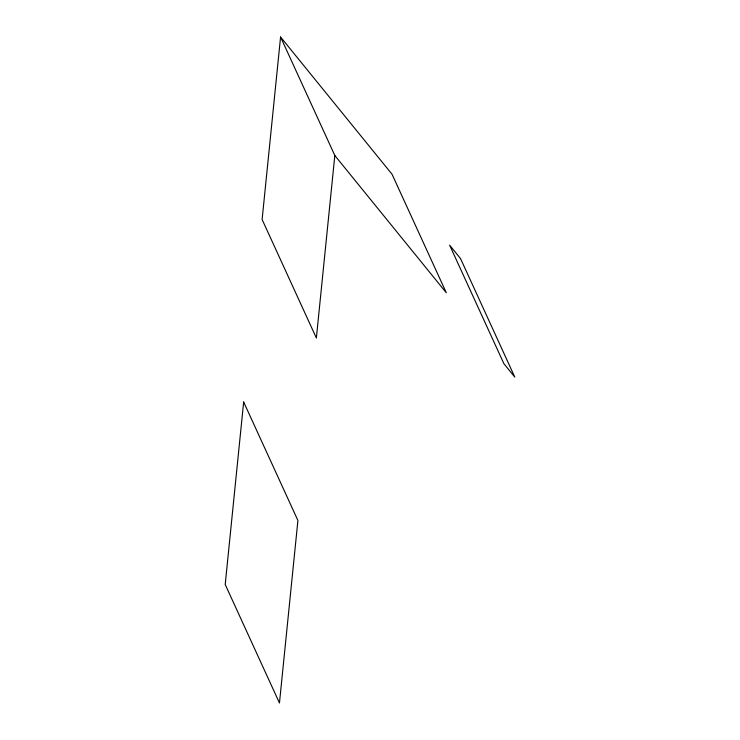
<?xml version="1.0" encoding="UTF-8"?>
<svg xmlns="http://www.w3.org/2000/svg" width="740" height="740" viewBox="0 0 740 740"><rect width="100%" height="100%" fill="white"/><g stroke="black" fill="none" stroke-linecap="round" stroke-linejoin="round"><path stroke-width="1.11" d="M280.571 37L262.117 219.503L316.368 338.004L334.822 155.502L280.571 37L392.061 174.27L446.312 292.772L334.822 155.502M243.654 401.996L225.201 584.498L279.461 703L297.915 520.498L243.654 401.996M460.539 258.593L449.615 245.143L503.875 363.645L514.799 377.095L460.539 258.593"/></g></svg>
